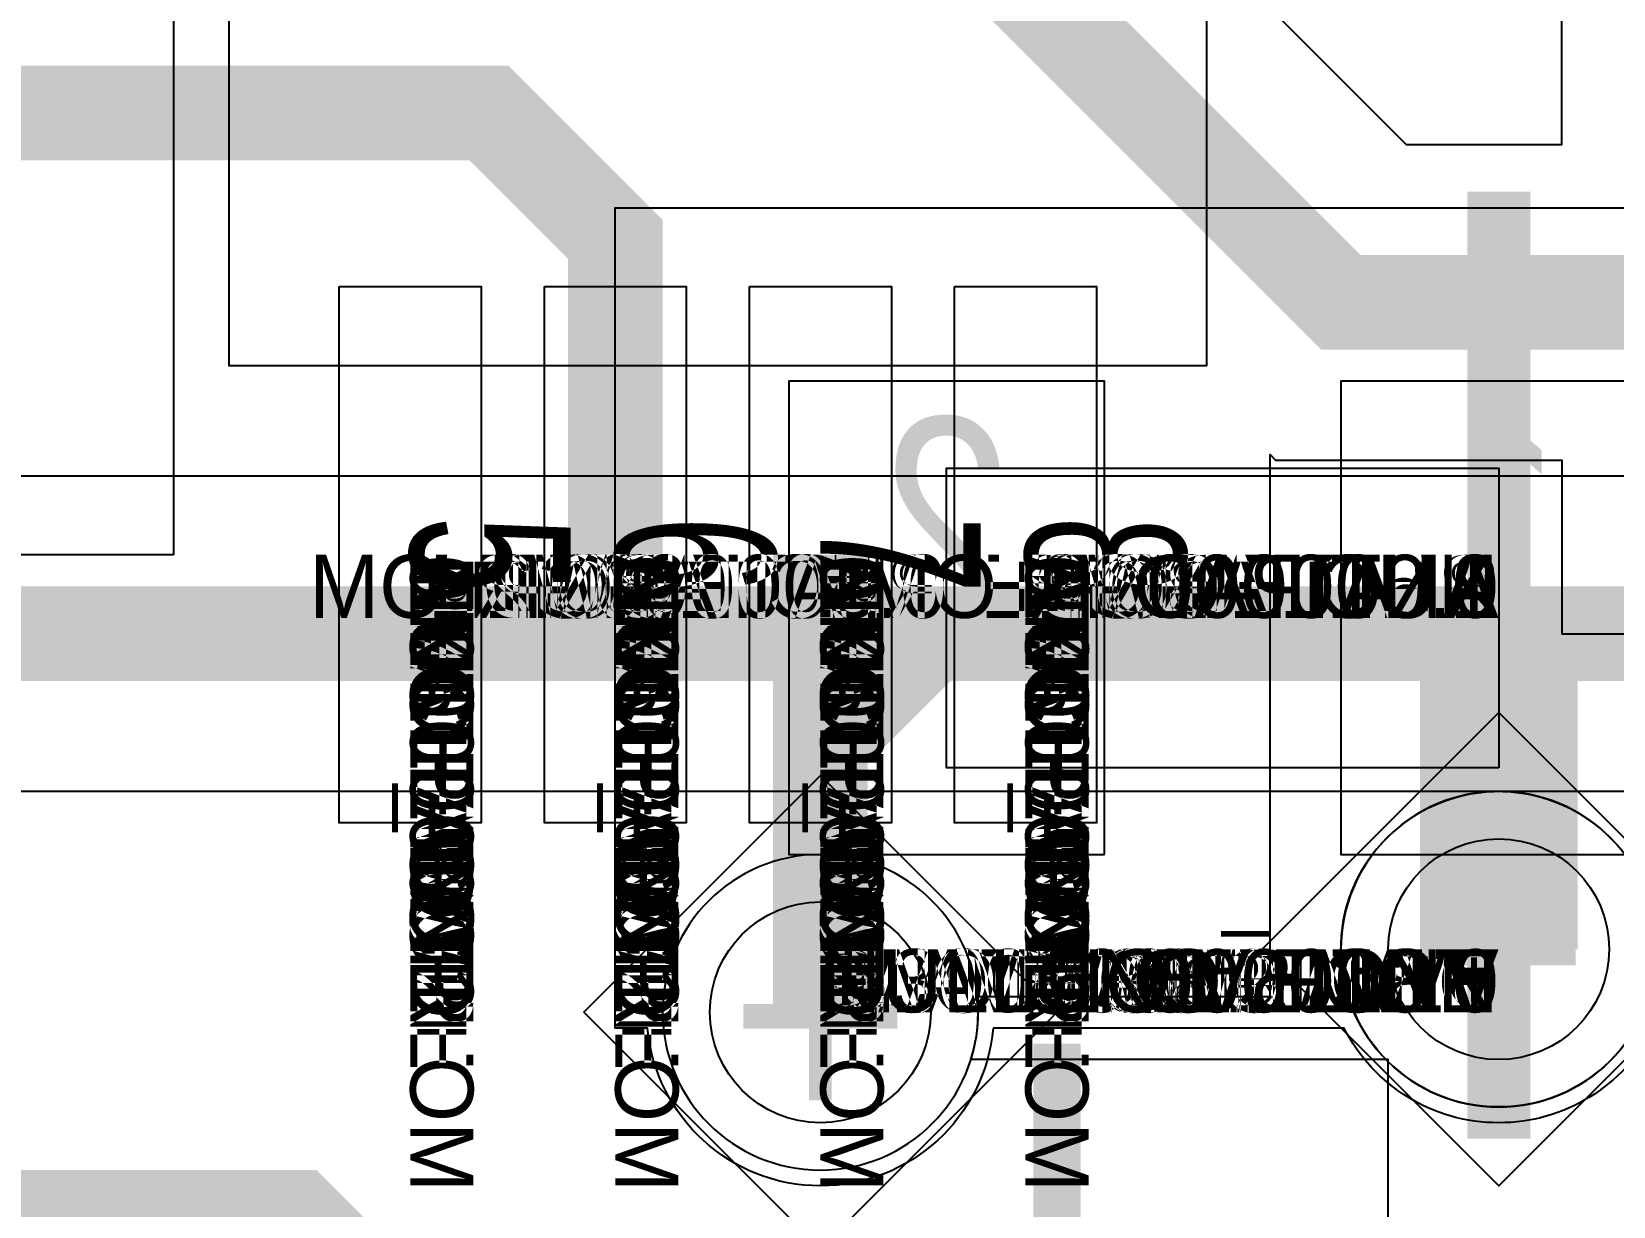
# Model space of a CAD drawing. Extents: x 0 to 323, y 0 to 320.
# Drawn here: x 25.41 to 30.43, y 173.39 to 177.11 of the extents above; entities that cross this region are included whole.
import ezdxf
from ezdxf.enums import TextEntityAlignment as Align

# ---------------------------------------------------------------- set-up
doc = ezdxf.new("R2010")
doc.units = 0
doc.header["$MEASUREMENT"] = 0
doc.layers.get('0').update_dxf_attribs({"linetype": 'CONTINUOUS'})
for name, color, linetype in [('CDN_FIGURES', 7, 'CONTINUOUS'), ('ETCH_BOTTOM', 7, 'CONTINUOUS'), ('ETCH_GND', 3, 'CONTINUOUS'), ('ETCH_INT1', 4, 'CONTINUOUS'), ('ETCH_INT2', 5, 'CONTINUOUS'), ('ETCH_PWR', 6, 'CONTINUOUS'), ('ETCH_TOP', 2, 'CONTINUOUS'), ('MANUFACTURING_NCLEGEND-1-6', 8, 'CONTINUOUS'), ('PACKAGE_GEOMETRY_ASSEMBLY_TOP', 11, 'CONTINUOUS'), ('PACKAGE_GEOMETRY_PIN_NUMBER', 9, 'CONTINUOUS')]:
    doc.layers.add(name, color=color, linetype=linetype)

# ---------------------------------------------------------------- blocks, each defined once
blk = doc.blocks.new('PAD_INFO')
for tag in ['SHAPE_TYPE', 'PAD_HEIGHT', 'PAD_LAYER', 'PAD_TYPE', 'PAD_WIDTH']:
    blk.add_attdef(tag, (0, 0), '', height=0.2)
at = {"flags": 2}
blk.add_attdef('CDN_TYPE', (0, 0), '', height=0.2, dxfattribs=at)
blk = doc.blocks.new('DRILL_INFO')
at = {"flags": 2}
blk.add_attdef('CDN_TYPE', (0, 0), '', height=0.2, dxfattribs=at)
for tag in ['FSHAPE', 'FCHAR', 'DRILL_HEIGHT', 'DIAMETER', 'PLATED', 'DRILL_WIDTH']:
    blk.add_attdef(tag, (0, 0), '', height=0.2)
blk = doc.blocks.new('VIA0700X0300')
at = {"layer": 'ETCH_BOTTOM'}
blk.add_circle((0, 0), 0.35, dxfattribs=at)
at = {"layer": 'ETCH_GND'}
blk.add_circle((0, 0), 0.35, dxfattribs=at)
at = {"layer": 'ETCH_INT1'}
blk.add_circle((0, 0), 0.35, dxfattribs=at)
at = {"layer": 'ETCH_INT2'}
blk.add_circle((0, 0), 0.35, dxfattribs=at)
at = {"layer": 'ETCH_PWR'}
blk.add_circle((0, 0), 0.35, dxfattribs=at)
at = {"layer": 'ETCH_TOP'}
blk.add_circle((0, 0), 0.35, dxfattribs=at)
ref = blk.add_blockref('PAD_INFO', (0, 0))
ref.add_attrib('PAD_LAYER', 'ETCH_TOP', (0, 0), dxfattribs={"height": 0.2})
ref.add_attrib('SHAPE_TYPE', 'NULL', (0, 0), dxfattribs={"height": 0.2})
ref.add_attrib('PAD_TYPE', 'ANTIPAD', (0, 0), dxfattribs={"height": 0.2})
ref.add_attrib('PAD_WIDTH', '0.000000', (0, 0), dxfattribs={"height": 0.2})
ref.add_attrib('PAD_HEIGHT', '0.000000', (0, 0), dxfattribs={"height": 0.2})
ref = blk.add_blockref('PAD_INFO', (0, 0))
ref.add_attrib('PAD_LAYER', 'ETCH_GND', (0, 0), dxfattribs={"height": 0.2})
ref.add_attrib('SHAPE_TYPE', 'NULL', (0, 0), dxfattribs={"height": 0.2})
ref.add_attrib('PAD_TYPE', 'ANTIPAD', (0, 0), dxfattribs={"height": 0.2})
ref.add_attrib('PAD_WIDTH', '0.000000', (0, 0), dxfattribs={"height": 0.2})
ref.add_attrib('PAD_HEIGHT', '0.000000', (0, 0), dxfattribs={"height": 0.2})
ref = blk.add_blockref('PAD_INFO', (0, 0))
ref.add_attrib('PAD_LAYER', 'ETCH_INT1', (0, 0), dxfattribs={"height": 0.2})
ref.add_attrib('SHAPE_TYPE', 'NULL', (0, 0), dxfattribs={"height": 0.2})
ref.add_attrib('PAD_TYPE', 'ANTIPAD', (0, 0), dxfattribs={"height": 0.2})
ref.add_attrib('PAD_WIDTH', '0.000000', (0, 0), dxfattribs={"height": 0.2})
ref.add_attrib('PAD_HEIGHT', '0.000000', (0, 0), dxfattribs={"height": 0.2})
ref = blk.add_blockref('PAD_INFO', (0, 0))
ref.add_attrib('PAD_LAYER', 'ETCH_INT2', (0, 0), dxfattribs={"height": 0.2})
ref.add_attrib('SHAPE_TYPE', 'NULL', (0, 0), dxfattribs={"height": 0.2})
ref.add_attrib('PAD_TYPE', 'ANTIPAD', (0, 0), dxfattribs={"height": 0.2})
ref.add_attrib('PAD_WIDTH', '0.000000', (0, 0), dxfattribs={"height": 0.2})
ref.add_attrib('PAD_HEIGHT', '0.000000', (0, 0), dxfattribs={"height": 0.2})
ref = blk.add_blockref('PAD_INFO', (0, 0))
ref.add_attrib('PAD_LAYER', 'ETCH_PWR', (0, 0), dxfattribs={"height": 0.2})
ref.add_attrib('SHAPE_TYPE', 'NULL', (0, 0), dxfattribs={"height": 0.2})
ref.add_attrib('PAD_TYPE', 'ANTIPAD', (0, 0), dxfattribs={"height": 0.2})
ref.add_attrib('PAD_WIDTH', '0.000000', (0, 0), dxfattribs={"height": 0.2})
ref.add_attrib('PAD_HEIGHT', '0.000000', (0, 0), dxfattribs={"height": 0.2})
ref = blk.add_blockref('PAD_INFO', (0, 0))
ref.add_attrib('PAD_LAYER', 'ETCH_BOTTOM', (0, 0), dxfattribs={"height": 0.2})
ref.add_attrib('SHAPE_TYPE', 'NULL', (0, 0), dxfattribs={"height": 0.2})
ref.add_attrib('PAD_TYPE', 'ANTIPAD', (0, 0), dxfattribs={"height": 0.2})
ref.add_attrib('PAD_WIDTH', '0.000000', (0, 0), dxfattribs={"height": 0.2})
ref.add_attrib('PAD_HEIGHT', '0.000000', (0, 0), dxfattribs={"height": 0.2})
ref = blk.add_blockref('PAD_INFO', (0, 0))
ref.add_attrib('PAD_LAYER', 'ETCH_TOP', (0, 0), dxfattribs={"height": 0.2})
ref.add_attrib('SHAPE_TYPE', 'NULL', (0, 0), dxfattribs={"height": 0.2})
ref.add_attrib('PAD_TYPE', 'THERMAL', (0, 0), dxfattribs={"height": 0.2})
ref.add_attrib('PAD_WIDTH', '0.000000', (0, 0), dxfattribs={"height": 0.2})
ref.add_attrib('PAD_HEIGHT', '0.000000', (0, 0), dxfattribs={"height": 0.2})
ref = blk.add_blockref('PAD_INFO', (0, 0))
ref.add_attrib('PAD_LAYER', 'ETCH_GND', (0, 0), dxfattribs={"height": 0.2})
ref.add_attrib('SHAPE_TYPE', 'NULL', (0, 0), dxfattribs={"height": 0.2})
ref.add_attrib('PAD_TYPE', 'THERMAL', (0, 0), dxfattribs={"height": 0.2})
ref.add_attrib('PAD_WIDTH', '0.000000', (0, 0), dxfattribs={"height": 0.2})
ref.add_attrib('PAD_HEIGHT', '0.000000', (0, 0), dxfattribs={"height": 0.2})
ref = blk.add_blockref('PAD_INFO', (0, 0))
ref.add_attrib('PAD_LAYER', 'ETCH_INT1', (0, 0), dxfattribs={"height": 0.2})
ref.add_attrib('SHAPE_TYPE', 'NULL', (0, 0), dxfattribs={"height": 0.2})
ref.add_attrib('PAD_TYPE', 'THERMAL', (0, 0), dxfattribs={"height": 0.2})
ref.add_attrib('PAD_WIDTH', '0.000000', (0, 0), dxfattribs={"height": 0.2})
ref.add_attrib('PAD_HEIGHT', '0.000000', (0, 0), dxfattribs={"height": 0.2})
ref = blk.add_blockref('PAD_INFO', (0, 0))
ref.add_attrib('PAD_LAYER', 'ETCH_INT2', (0, 0), dxfattribs={"height": 0.2})
ref.add_attrib('SHAPE_TYPE', 'NULL', (0, 0), dxfattribs={"height": 0.2})
ref.add_attrib('PAD_TYPE', 'THERMAL', (0, 0), dxfattribs={"height": 0.2})
ref.add_attrib('PAD_WIDTH', '0.000000', (0, 0), dxfattribs={"height": 0.2})
ref.add_attrib('PAD_HEIGHT', '0.000000', (0, 0), dxfattribs={"height": 0.2})
ref = blk.add_blockref('PAD_INFO', (0, 0))
ref.add_attrib('PAD_LAYER', 'ETCH_PWR', (0, 0), dxfattribs={"height": 0.2})
ref.add_attrib('SHAPE_TYPE', 'NULL', (0, 0), dxfattribs={"height": 0.2})
ref.add_attrib('PAD_TYPE', 'THERMAL', (0, 0), dxfattribs={"height": 0.2})
ref.add_attrib('PAD_WIDTH', '0.000000', (0, 0), dxfattribs={"height": 0.2})
ref.add_attrib('PAD_HEIGHT', '0.000000', (0, 0), dxfattribs={"height": 0.2})
ref = blk.add_blockref('PAD_INFO', (0, 0))
ref.add_attrib('PAD_LAYER', 'ETCH_BOTTOM', (0, 0), dxfattribs={"height": 0.2})
ref.add_attrib('SHAPE_TYPE', 'NULL', (0, 0), dxfattribs={"height": 0.2})
ref.add_attrib('PAD_TYPE', 'THERMAL', (0, 0), dxfattribs={"height": 0.2})
ref.add_attrib('PAD_WIDTH', '0.000000', (0, 0), dxfattribs={"height": 0.2})
ref.add_attrib('PAD_HEIGHT', '0.000000', (0, 0), dxfattribs={"height": 0.2})
ref = blk.add_blockref('PAD_INFO', (0, 0))
ref.add_attrib('PAD_LAYER', 'ETCH_TOP', (0, 0), dxfattribs={"height": 0.2})
ref.add_attrib('SHAPE_TYPE', 'CIRCLE', (0, 0), dxfattribs={"height": 0.2})
ref.add_attrib('PAD_TYPE', 'REGULAR', (0, 0), dxfattribs={"height": 0.2})
ref.add_attrib('PAD_WIDTH', '0.700000', (0, 0), dxfattribs={"height": 0.2})
ref.add_attrib('PAD_HEIGHT', '0.700000', (0, 0), dxfattribs={"height": 0.2})
ref = blk.add_blockref('PAD_INFO', (0, 0))
ref.add_attrib('PAD_LAYER', 'ETCH_GND', (0, 0), dxfattribs={"height": 0.2})
ref.add_attrib('SHAPE_TYPE', 'CIRCLE', (0, 0), dxfattribs={"height": 0.2})
ref.add_attrib('PAD_TYPE', 'REGULAR', (0, 0), dxfattribs={"height": 0.2})
ref.add_attrib('PAD_WIDTH', '0.700000', (0, 0), dxfattribs={"height": 0.2})
ref.add_attrib('PAD_HEIGHT', '0.700000', (0, 0), dxfattribs={"height": 0.2})
ref = blk.add_blockref('PAD_INFO', (0, 0))
ref.add_attrib('PAD_LAYER', 'ETCH_INT1', (0, 0), dxfattribs={"height": 0.2})
ref.add_attrib('SHAPE_TYPE', 'CIRCLE', (0, 0), dxfattribs={"height": 0.2})
ref.add_attrib('PAD_TYPE', 'REGULAR', (0, 0), dxfattribs={"height": 0.2})
ref.add_attrib('PAD_WIDTH', '0.700000', (0, 0), dxfattribs={"height": 0.2})
ref.add_attrib('PAD_HEIGHT', '0.700000', (0, 0), dxfattribs={"height": 0.2})
ref = blk.add_blockref('PAD_INFO', (0, 0))
ref.add_attrib('PAD_LAYER', 'ETCH_INT2', (0, 0), dxfattribs={"height": 0.2})
ref.add_attrib('SHAPE_TYPE', 'CIRCLE', (0, 0), dxfattribs={"height": 0.2})
ref.add_attrib('PAD_TYPE', 'REGULAR', (0, 0), dxfattribs={"height": 0.2})
ref.add_attrib('PAD_WIDTH', '0.700000', (0, 0), dxfattribs={"height": 0.2})
ref.add_attrib('PAD_HEIGHT', '0.700000', (0, 0), dxfattribs={"height": 0.2})
ref = blk.add_blockref('PAD_INFO', (0, 0))
ref.add_attrib('PAD_LAYER', 'ETCH_PWR', (0, 0), dxfattribs={"height": 0.2})
ref.add_attrib('SHAPE_TYPE', 'CIRCLE', (0, 0), dxfattribs={"height": 0.2})
ref.add_attrib('PAD_TYPE', 'REGULAR', (0, 0), dxfattribs={"height": 0.2})
ref.add_attrib('PAD_WIDTH', '0.700000', (0, 0), dxfattribs={"height": 0.2})
ref.add_attrib('PAD_HEIGHT', '0.700000', (0, 0), dxfattribs={"height": 0.2})
ref = blk.add_blockref('PAD_INFO', (0, 0))
ref.add_attrib('PAD_LAYER', 'ETCH_BOTTOM', (0, 0), dxfattribs={"height": 0.2})
ref.add_attrib('SHAPE_TYPE', 'CIRCLE', (0, 0), dxfattribs={"height": 0.2})
ref.add_attrib('PAD_TYPE', 'REGULAR', (0, 0), dxfattribs={"height": 0.2})
ref.add_attrib('PAD_WIDTH', '0.700000', (0, 0), dxfattribs={"height": 0.2})
ref.add_attrib('PAD_HEIGHT', '0.700000', (0, 0), dxfattribs={"height": 0.2})
ref = blk.add_blockref('DRILL_INFO', (0, 0))
ref.add_attrib('DIAMETER', '0.300000', (0, 0), dxfattribs={"height": 0.2})
ref.add_attrib('PLATED', 'PLATED', (0, 0), dxfattribs={"height": 0.2})
ref.add_attrib('FSHAPE', 'DIAMOND', (0, 0), dxfattribs={"height": 0.2})
ref.add_attrib('FCHAR', '+', (0, 0), dxfattribs={"height": 0.2})
ref.add_attrib('DRILL_WIDTH', '1.500000', (0, 0), dxfattribs={"height": 0.2})
ref.add_attrib('DRILL_HEIGHT', '1.500000', (0, 0), dxfattribs={"height": 0.2})
for tag in ['CDN_TYPE', 'PIN']:
    blk.add_attdef(tag, (0, 0), '', height=0.2)
at = {"flags": 2}
for tag in ['PSTKNAME', 'BBV']:
    blk.add_attdef(tag, (0, 0), '', height=0.2, dxfattribs=at)
blk = doc.blocks.new('FIGURE_DIAMOND')
at = {"layer": 'CDN_FIGURES'}
blk.add_lwpolyline([(-0.5, 0), (0, 0.5), (0.5, 0), (0, -0.5)], close=True, dxfattribs=at)
blk = doc.blocks.new('RC1000X1500TS')
at = {"layer": 'ETCH_TOP'}
blk.add_lwpolyline([(-0.5, -0.75), (-0.5, 0.75), (0.5, 0.75), (0.5, -0.75)], close=True, dxfattribs=at)
ref = blk.add_blockref('PAD_INFO', (0, 0))
ref.add_attrib('PAD_LAYER', 'ETCH_TOP', (0, 0), dxfattribs={"height": 0.2})
ref.add_attrib('SHAPE_TYPE', 'NULL', (0, 0), dxfattribs={"height": 0.2})
ref.add_attrib('PAD_TYPE', 'ANTIPAD', (0, 0), dxfattribs={"height": 0.2})
ref.add_attrib('PAD_WIDTH', '0.000000', (0, 0), dxfattribs={"height": 0.2})
ref.add_attrib('PAD_HEIGHT', '0.000000', (0, 0), dxfattribs={"height": 0.2})
ref = blk.add_blockref('PAD_INFO', (0, 0))
ref.add_attrib('PAD_LAYER', 'ETCH_GND', (0, 0), dxfattribs={"height": 0.2})
ref.add_attrib('SHAPE_TYPE', 'NULL', (0, 0), dxfattribs={"height": 0.2})
ref.add_attrib('PAD_TYPE', 'ANTIPAD', (0, 0), dxfattribs={"height": 0.2})
ref.add_attrib('PAD_WIDTH', '0.000000', (0, 0), dxfattribs={"height": 0.2})
ref.add_attrib('PAD_HEIGHT', '0.000000', (0, 0), dxfattribs={"height": 0.2})
ref = blk.add_blockref('PAD_INFO', (0, 0))
ref.add_attrib('PAD_LAYER', 'ETCH_INT1', (0, 0), dxfattribs={"height": 0.2})
ref.add_attrib('SHAPE_TYPE', 'NULL', (0, 0), dxfattribs={"height": 0.2})
ref.add_attrib('PAD_TYPE', 'ANTIPAD', (0, 0), dxfattribs={"height": 0.2})
ref.add_attrib('PAD_WIDTH', '0.000000', (0, 0), dxfattribs={"height": 0.2})
ref.add_attrib('PAD_HEIGHT', '0.000000', (0, 0), dxfattribs={"height": 0.2})
ref = blk.add_blockref('PAD_INFO', (0, 0))
ref.add_attrib('PAD_LAYER', 'ETCH_INT2', (0, 0), dxfattribs={"height": 0.2})
ref.add_attrib('SHAPE_TYPE', 'NULL', (0, 0), dxfattribs={"height": 0.2})
ref.add_attrib('PAD_TYPE', 'ANTIPAD', (0, 0), dxfattribs={"height": 0.2})
ref.add_attrib('PAD_WIDTH', '0.000000', (0, 0), dxfattribs={"height": 0.2})
ref.add_attrib('PAD_HEIGHT', '0.000000', (0, 0), dxfattribs={"height": 0.2})
ref = blk.add_blockref('PAD_INFO', (0, 0))
ref.add_attrib('PAD_LAYER', 'ETCH_PWR', (0, 0), dxfattribs={"height": 0.2})
ref.add_attrib('SHAPE_TYPE', 'NULL', (0, 0), dxfattribs={"height": 0.2})
ref.add_attrib('PAD_TYPE', 'ANTIPAD', (0, 0), dxfattribs={"height": 0.2})
ref.add_attrib('PAD_WIDTH', '0.000000', (0, 0), dxfattribs={"height": 0.2})
ref.add_attrib('PAD_HEIGHT', '0.000000', (0, 0), dxfattribs={"height": 0.2})
ref = blk.add_blockref('PAD_INFO', (0, 0))
ref.add_attrib('PAD_LAYER', 'ETCH_BOTTOM', (0, 0), dxfattribs={"height": 0.2})
ref.add_attrib('SHAPE_TYPE', 'NULL', (0, 0), dxfattribs={"height": 0.2})
ref.add_attrib('PAD_TYPE', 'ANTIPAD', (0, 0), dxfattribs={"height": 0.2})
ref.add_attrib('PAD_WIDTH', '0.000000', (0, 0), dxfattribs={"height": 0.2})
ref.add_attrib('PAD_HEIGHT', '0.000000', (0, 0), dxfattribs={"height": 0.2})
ref = blk.add_blockref('PAD_INFO', (0, 0))
ref.add_attrib('PAD_LAYER', 'ETCH_TOP', (0, 0), dxfattribs={"height": 0.2})
ref.add_attrib('SHAPE_TYPE', 'NULL', (0, 0), dxfattribs={"height": 0.2})
ref.add_attrib('PAD_TYPE', 'THERMAL', (0, 0), dxfattribs={"height": 0.2})
ref.add_attrib('PAD_WIDTH', '0.000000', (0, 0), dxfattribs={"height": 0.2})
ref.add_attrib('PAD_HEIGHT', '0.000000', (0, 0), dxfattribs={"height": 0.2})
ref = blk.add_blockref('PAD_INFO', (0, 0))
ref.add_attrib('PAD_LAYER', 'ETCH_GND', (0, 0), dxfattribs={"height": 0.2})
ref.add_attrib('SHAPE_TYPE', 'NULL', (0, 0), dxfattribs={"height": 0.2})
ref.add_attrib('PAD_TYPE', 'THERMAL', (0, 0), dxfattribs={"height": 0.2})
ref.add_attrib('PAD_WIDTH', '0.000000', (0, 0), dxfattribs={"height": 0.2})
ref.add_attrib('PAD_HEIGHT', '0.000000', (0, 0), dxfattribs={"height": 0.2})
ref = blk.add_blockref('PAD_INFO', (0, 0))
ref.add_attrib('PAD_LAYER', 'ETCH_INT1', (0, 0), dxfattribs={"height": 0.2})
ref.add_attrib('SHAPE_TYPE', 'NULL', (0, 0), dxfattribs={"height": 0.2})
ref.add_attrib('PAD_TYPE', 'THERMAL', (0, 0), dxfattribs={"height": 0.2})
ref.add_attrib('PAD_WIDTH', '0.000000', (0, 0), dxfattribs={"height": 0.2})
ref.add_attrib('PAD_HEIGHT', '0.000000', (0, 0), dxfattribs={"height": 0.2})
ref = blk.add_blockref('PAD_INFO', (0, 0))
ref.add_attrib('PAD_LAYER', 'ETCH_INT2', (0, 0), dxfattribs={"height": 0.2})
ref.add_attrib('SHAPE_TYPE', 'NULL', (0, 0), dxfattribs={"height": 0.2})
ref.add_attrib('PAD_TYPE', 'THERMAL', (0, 0), dxfattribs={"height": 0.2})
ref.add_attrib('PAD_WIDTH', '0.000000', (0, 0), dxfattribs={"height": 0.2})
ref.add_attrib('PAD_HEIGHT', '0.000000', (0, 0), dxfattribs={"height": 0.2})
ref = blk.add_blockref('PAD_INFO', (0, 0))
ref.add_attrib('PAD_LAYER', 'ETCH_PWR', (0, 0), dxfattribs={"height": 0.2})
ref.add_attrib('SHAPE_TYPE', 'NULL', (0, 0), dxfattribs={"height": 0.2})
ref.add_attrib('PAD_TYPE', 'THERMAL', (0, 0), dxfattribs={"height": 0.2})
ref.add_attrib('PAD_WIDTH', '0.000000', (0, 0), dxfattribs={"height": 0.2})
ref.add_attrib('PAD_HEIGHT', '0.000000', (0, 0), dxfattribs={"height": 0.2})
ref = blk.add_blockref('PAD_INFO', (0, 0))
ref.add_attrib('PAD_LAYER', 'ETCH_BOTTOM', (0, 0), dxfattribs={"height": 0.2})
ref.add_attrib('SHAPE_TYPE', 'NULL', (0, 0), dxfattribs={"height": 0.2})
ref.add_attrib('PAD_TYPE', 'THERMAL', (0, 0), dxfattribs={"height": 0.2})
ref.add_attrib('PAD_WIDTH', '0.000000', (0, 0), dxfattribs={"height": 0.2})
ref.add_attrib('PAD_HEIGHT', '0.000000', (0, 0), dxfattribs={"height": 0.2})
ref = blk.add_blockref('PAD_INFO', (0, 0))
ref.add_attrib('PAD_LAYER', 'ETCH_GND', (0, 0), dxfattribs={"height": 0.2})
ref.add_attrib('SHAPE_TYPE', 'NULL', (0, 0), dxfattribs={"height": 0.2})
ref.add_attrib('PAD_TYPE', 'REGULAR', (0, 0), dxfattribs={"height": 0.2})
ref.add_attrib('PAD_WIDTH', '0.000000', (0, 0), dxfattribs={"height": 0.2})
ref.add_attrib('PAD_HEIGHT', '0.000000', (0, 0), dxfattribs={"height": 0.2})
ref = blk.add_blockref('PAD_INFO', (0, 0))
ref.add_attrib('PAD_LAYER', 'ETCH_INT1', (0, 0), dxfattribs={"height": 0.2})
ref.add_attrib('SHAPE_TYPE', 'NULL', (0, 0), dxfattribs={"height": 0.2})
ref.add_attrib('PAD_TYPE', 'REGULAR', (0, 0), dxfattribs={"height": 0.2})
ref.add_attrib('PAD_WIDTH', '0.000000', (0, 0), dxfattribs={"height": 0.2})
ref.add_attrib('PAD_HEIGHT', '0.000000', (0, 0), dxfattribs={"height": 0.2})
ref = blk.add_blockref('PAD_INFO', (0, 0))
ref.add_attrib('PAD_LAYER', 'ETCH_INT2', (0, 0), dxfattribs={"height": 0.2})
ref.add_attrib('SHAPE_TYPE', 'NULL', (0, 0), dxfattribs={"height": 0.2})
ref.add_attrib('PAD_TYPE', 'REGULAR', (0, 0), dxfattribs={"height": 0.2})
ref.add_attrib('PAD_WIDTH', '0.000000', (0, 0), dxfattribs={"height": 0.2})
ref.add_attrib('PAD_HEIGHT', '0.000000', (0, 0), dxfattribs={"height": 0.2})
ref = blk.add_blockref('PAD_INFO', (0, 0))
ref.add_attrib('PAD_LAYER', 'ETCH_PWR', (0, 0), dxfattribs={"height": 0.2})
ref.add_attrib('SHAPE_TYPE', 'NULL', (0, 0), dxfattribs={"height": 0.2})
ref.add_attrib('PAD_TYPE', 'REGULAR', (0, 0), dxfattribs={"height": 0.2})
ref.add_attrib('PAD_WIDTH', '0.000000', (0, 0), dxfattribs={"height": 0.2})
ref.add_attrib('PAD_HEIGHT', '0.000000', (0, 0), dxfattribs={"height": 0.2})
ref = blk.add_blockref('PAD_INFO', (0, 0))
ref.add_attrib('PAD_LAYER', 'ETCH_BOTTOM', (0, 0), dxfattribs={"height": 0.2})
ref.add_attrib('SHAPE_TYPE', 'NULL', (0, 0), dxfattribs={"height": 0.2})
ref.add_attrib('PAD_TYPE', 'REGULAR', (0, 0), dxfattribs={"height": 0.2})
ref.add_attrib('PAD_WIDTH', '0.000000', (0, 0), dxfattribs={"height": 0.2})
ref.add_attrib('PAD_HEIGHT', '0.000000', (0, 0), dxfattribs={"height": 0.2})
ref = blk.add_blockref('DRILL_INFO', (0, 0))
ref.add_attrib('DIAMETER', '0.000000', (0, 0), dxfattribs={"height": 0.2})
ref.add_attrib('PLATED', 'PLATED', (0, 0), dxfattribs={"height": 0.2})
ref.add_attrib('FSHAPE', 'NULL', (0, 0), dxfattribs={"height": 0.2})
ref.add_attrib('DRILL_WIDTH', '0.000000', (0, 0), dxfattribs={"height": 0.2})
ref.add_attrib('DRILL_HEIGHT', '0.000000', (0, 0), dxfattribs={"height": 0.2})
ref = blk.add_blockref('PAD_INFO', (0, 0))
ref.add_attrib('PAD_LAYER', 'ETCH_TOP', (0, 0), dxfattribs={"height": 0.2})
ref.add_attrib('SHAPE_TYPE', 'RECTANGLE', (0, 0), dxfattribs={"height": 0.2})
ref.add_attrib('PAD_TYPE', 'REGULAR', (0, 0), dxfattribs={"height": 0.2})
ref.add_attrib('PAD_WIDTH', '1.000000', (0, 0), dxfattribs={"height": 0.2})
ref.add_attrib('PAD_HEIGHT', '1.500000', (0, 0), dxfattribs={"height": 0.2})
for tag in ['CDN_TYPE', 'PIN']:
    blk.add_attdef(tag, (0, 0), '', height=0.2)
at = {"flags": 2}
for tag in ['PSTKNAME', 'BBV']:
    blk.add_attdef(tag, (0, 0), '', height=0.2, dxfattribs=at)
blk = doc.blocks.new('F56')
at = {"layer": 'PACKAGE_GEOMETRY_ASSEMBLY_TOP'}
blk.add_lwpolyline([(0, -0.475), (1.75, -0.475), (1.75, 0.475), (0, 0.475)], close=True, dxfattribs=at)
at = {"layer": 'ETCH_TOP'}
ref = blk.add_blockref('RC1000X1500TS', (0, 0), dxfattribs=at)
ref.add_attrib('CDN_TYPE', 'PIN', (0, 0), dxfattribs={"height": 0.2})
ref.add_attrib('PIN', '1', (0, 0), dxfattribs={"height": 0.2})
ref = blk.add_blockref('RC1000X1500TS', (1.75, 0), dxfattribs=at)
ref.add_attrib('CDN_TYPE', 'PIN', (0, 0), dxfattribs={"height": 0.2})
ref.add_attrib('PIN', '2', (0, 0), dxfattribs={"height": 0.2})
at = {"flags": 2}
for tag in ['SYMBOL_TYPE', 'CDN_TYPE', 'REFDES']:
    blk.add_attdef(tag, (0, 0), '', height=0.2, dxfattribs=at)
blk = doc.blocks.new('RC1700X0450TS_NS')
at = {"layer": 'ETCH_TOP'}
blk.add_lwpolyline([(-0.85, -0.225), (-0.85, 0.225), (0.85, 0.225), (0.85, -0.225)], close=True, dxfattribs=at)
ref = blk.add_blockref('PAD_INFO', (0, 0))
ref.add_attrib('PAD_LAYER', 'ETCH_TOP', (0, 0), dxfattribs={"height": 0.2})
ref.add_attrib('SHAPE_TYPE', 'NULL', (0, 0), dxfattribs={"height": 0.2})
ref.add_attrib('PAD_TYPE', 'ANTIPAD', (0, 0), dxfattribs={"height": 0.2})
ref.add_attrib('PAD_WIDTH', '0.000000', (0, 0), dxfattribs={"height": 0.2})
ref.add_attrib('PAD_HEIGHT', '0.000000', (0, 0), dxfattribs={"height": 0.2})
ref = blk.add_blockref('PAD_INFO', (0, 0))
ref.add_attrib('PAD_LAYER', 'ETCH_GND', (0, 0), dxfattribs={"height": 0.2})
ref.add_attrib('SHAPE_TYPE', 'NULL', (0, 0), dxfattribs={"height": 0.2})
ref.add_attrib('PAD_TYPE', 'ANTIPAD', (0, 0), dxfattribs={"height": 0.2})
ref.add_attrib('PAD_WIDTH', '0.000000', (0, 0), dxfattribs={"height": 0.2})
ref.add_attrib('PAD_HEIGHT', '0.000000', (0, 0), dxfattribs={"height": 0.2})
ref = blk.add_blockref('PAD_INFO', (0, 0))
ref.add_attrib('PAD_LAYER', 'ETCH_INT1', (0, 0), dxfattribs={"height": 0.2})
ref.add_attrib('SHAPE_TYPE', 'NULL', (0, 0), dxfattribs={"height": 0.2})
ref.add_attrib('PAD_TYPE', 'ANTIPAD', (0, 0), dxfattribs={"height": 0.2})
ref.add_attrib('PAD_WIDTH', '0.000000', (0, 0), dxfattribs={"height": 0.2})
ref.add_attrib('PAD_HEIGHT', '0.000000', (0, 0), dxfattribs={"height": 0.2})
ref = blk.add_blockref('PAD_INFO', (0, 0))
ref.add_attrib('PAD_LAYER', 'ETCH_INT2', (0, 0), dxfattribs={"height": 0.2})
ref.add_attrib('SHAPE_TYPE', 'NULL', (0, 0), dxfattribs={"height": 0.2})
ref.add_attrib('PAD_TYPE', 'ANTIPAD', (0, 0), dxfattribs={"height": 0.2})
ref.add_attrib('PAD_WIDTH', '0.000000', (0, 0), dxfattribs={"height": 0.2})
ref.add_attrib('PAD_HEIGHT', '0.000000', (0, 0), dxfattribs={"height": 0.2})
ref = blk.add_blockref('PAD_INFO', (0, 0))
ref.add_attrib('PAD_LAYER', 'ETCH_PWR', (0, 0), dxfattribs={"height": 0.2})
ref.add_attrib('SHAPE_TYPE', 'NULL', (0, 0), dxfattribs={"height": 0.2})
ref.add_attrib('PAD_TYPE', 'ANTIPAD', (0, 0), dxfattribs={"height": 0.2})
ref.add_attrib('PAD_WIDTH', '0.000000', (0, 0), dxfattribs={"height": 0.2})
ref.add_attrib('PAD_HEIGHT', '0.000000', (0, 0), dxfattribs={"height": 0.2})
ref = blk.add_blockref('PAD_INFO', (0, 0))
ref.add_attrib('PAD_LAYER', 'ETCH_BOTTOM', (0, 0), dxfattribs={"height": 0.2})
ref.add_attrib('SHAPE_TYPE', 'NULL', (0, 0), dxfattribs={"height": 0.2})
ref.add_attrib('PAD_TYPE', 'ANTIPAD', (0, 0), dxfattribs={"height": 0.2})
ref.add_attrib('PAD_WIDTH', '0.000000', (0, 0), dxfattribs={"height": 0.2})
ref.add_attrib('PAD_HEIGHT', '0.000000', (0, 0), dxfattribs={"height": 0.2})
ref = blk.add_blockref('PAD_INFO', (0, 0))
ref.add_attrib('PAD_LAYER', 'ETCH_TOP', (0, 0), dxfattribs={"height": 0.2})
ref.add_attrib('SHAPE_TYPE', 'NULL', (0, 0), dxfattribs={"height": 0.2})
ref.add_attrib('PAD_TYPE', 'THERMAL', (0, 0), dxfattribs={"height": 0.2})
ref.add_attrib('PAD_WIDTH', '0.000000', (0, 0), dxfattribs={"height": 0.2})
ref.add_attrib('PAD_HEIGHT', '0.000000', (0, 0), dxfattribs={"height": 0.2})
ref = blk.add_blockref('PAD_INFO', (0, 0))
ref.add_attrib('PAD_LAYER', 'ETCH_GND', (0, 0), dxfattribs={"height": 0.2})
ref.add_attrib('SHAPE_TYPE', 'NULL', (0, 0), dxfattribs={"height": 0.2})
ref.add_attrib('PAD_TYPE', 'THERMAL', (0, 0), dxfattribs={"height": 0.2})
ref.add_attrib('PAD_WIDTH', '0.000000', (0, 0), dxfattribs={"height": 0.2})
ref.add_attrib('PAD_HEIGHT', '0.000000', (0, 0), dxfattribs={"height": 0.2})
ref = blk.add_blockref('PAD_INFO', (0, 0))
ref.add_attrib('PAD_LAYER', 'ETCH_INT1', (0, 0), dxfattribs={"height": 0.2})
ref.add_attrib('SHAPE_TYPE', 'NULL', (0, 0), dxfattribs={"height": 0.2})
ref.add_attrib('PAD_TYPE', 'THERMAL', (0, 0), dxfattribs={"height": 0.2})
ref.add_attrib('PAD_WIDTH', '0.000000', (0, 0), dxfattribs={"height": 0.2})
ref.add_attrib('PAD_HEIGHT', '0.000000', (0, 0), dxfattribs={"height": 0.2})
ref = blk.add_blockref('PAD_INFO', (0, 0))
ref.add_attrib('PAD_LAYER', 'ETCH_INT2', (0, 0), dxfattribs={"height": 0.2})
ref.add_attrib('SHAPE_TYPE', 'NULL', (0, 0), dxfattribs={"height": 0.2})
ref.add_attrib('PAD_TYPE', 'THERMAL', (0, 0), dxfattribs={"height": 0.2})
ref.add_attrib('PAD_WIDTH', '0.000000', (0, 0), dxfattribs={"height": 0.2})
ref.add_attrib('PAD_HEIGHT', '0.000000', (0, 0), dxfattribs={"height": 0.2})
ref = blk.add_blockref('PAD_INFO', (0, 0))
ref.add_attrib('PAD_LAYER', 'ETCH_PWR', (0, 0), dxfattribs={"height": 0.2})
ref.add_attrib('SHAPE_TYPE', 'NULL', (0, 0), dxfattribs={"height": 0.2})
ref.add_attrib('PAD_TYPE', 'THERMAL', (0, 0), dxfattribs={"height": 0.2})
ref.add_attrib('PAD_WIDTH', '0.000000', (0, 0), dxfattribs={"height": 0.2})
ref.add_attrib('PAD_HEIGHT', '0.000000', (0, 0), dxfattribs={"height": 0.2})
ref = blk.add_blockref('PAD_INFO', (0, 0))
ref.add_attrib('PAD_LAYER', 'ETCH_BOTTOM', (0, 0), dxfattribs={"height": 0.2})
ref.add_attrib('SHAPE_TYPE', 'NULL', (0, 0), dxfattribs={"height": 0.2})
ref.add_attrib('PAD_TYPE', 'THERMAL', (0, 0), dxfattribs={"height": 0.2})
ref.add_attrib('PAD_WIDTH', '0.000000', (0, 0), dxfattribs={"height": 0.2})
ref.add_attrib('PAD_HEIGHT', '0.000000', (0, 0), dxfattribs={"height": 0.2})
ref = blk.add_blockref('PAD_INFO', (0, 0))
ref.add_attrib('PAD_LAYER', 'ETCH_TOP', (0, 0), dxfattribs={"height": 0.2})
ref.add_attrib('SHAPE_TYPE', 'RECTANGLE', (0, 0), dxfattribs={"height": 0.2})
ref.add_attrib('PAD_TYPE', 'REGULAR', (0, 0), dxfattribs={"height": 0.2})
ref.add_attrib('PAD_WIDTH', '1.700000', (0, 0), dxfattribs={"height": 0.2})
ref.add_attrib('PAD_HEIGHT', '0.450000', (0, 0), dxfattribs={"height": 0.2})
ref = blk.add_blockref('PAD_INFO', (0, 0))
ref.add_attrib('PAD_LAYER', 'ETCH_GND', (0, 0), dxfattribs={"height": 0.2})
ref.add_attrib('SHAPE_TYPE', 'NULL', (0, 0), dxfattribs={"height": 0.2})
ref.add_attrib('PAD_TYPE', 'REGULAR', (0, 0), dxfattribs={"height": 0.2})
ref.add_attrib('PAD_WIDTH', '0.000000', (0, 0), dxfattribs={"height": 0.2})
ref.add_attrib('PAD_HEIGHT', '0.000000', (0, 0), dxfattribs={"height": 0.2})
ref = blk.add_blockref('PAD_INFO', (0, 0))
ref.add_attrib('PAD_LAYER', 'ETCH_INT1', (0, 0), dxfattribs={"height": 0.2})
ref.add_attrib('SHAPE_TYPE', 'NULL', (0, 0), dxfattribs={"height": 0.2})
ref.add_attrib('PAD_TYPE', 'REGULAR', (0, 0), dxfattribs={"height": 0.2})
ref.add_attrib('PAD_WIDTH', '0.000000', (0, 0), dxfattribs={"height": 0.2})
ref.add_attrib('PAD_HEIGHT', '0.000000', (0, 0), dxfattribs={"height": 0.2})
ref = blk.add_blockref('PAD_INFO', (0, 0))
ref.add_attrib('PAD_LAYER', 'ETCH_INT2', (0, 0), dxfattribs={"height": 0.2})
ref.add_attrib('SHAPE_TYPE', 'NULL', (0, 0), dxfattribs={"height": 0.2})
ref.add_attrib('PAD_TYPE', 'REGULAR', (0, 0), dxfattribs={"height": 0.2})
ref.add_attrib('PAD_WIDTH', '0.000000', (0, 0), dxfattribs={"height": 0.2})
ref.add_attrib('PAD_HEIGHT', '0.000000', (0, 0), dxfattribs={"height": 0.2})
ref = blk.add_blockref('PAD_INFO', (0, 0))
ref.add_attrib('PAD_LAYER', 'ETCH_PWR', (0, 0), dxfattribs={"height": 0.2})
ref.add_attrib('SHAPE_TYPE', 'NULL', (0, 0), dxfattribs={"height": 0.2})
ref.add_attrib('PAD_TYPE', 'REGULAR', (0, 0), dxfattribs={"height": 0.2})
ref.add_attrib('PAD_WIDTH', '0.000000', (0, 0), dxfattribs={"height": 0.2})
ref.add_attrib('PAD_HEIGHT', '0.000000', (0, 0), dxfattribs={"height": 0.2})
ref = blk.add_blockref('PAD_INFO', (0, 0))
ref.add_attrib('PAD_LAYER', 'ETCH_BOTTOM', (0, 0), dxfattribs={"height": 0.2})
ref.add_attrib('SHAPE_TYPE', 'NULL', (0, 0), dxfattribs={"height": 0.2})
ref.add_attrib('PAD_TYPE', 'REGULAR', (0, 0), dxfattribs={"height": 0.2})
ref.add_attrib('PAD_WIDTH', '0.000000', (0, 0), dxfattribs={"height": 0.2})
ref.add_attrib('PAD_HEIGHT', '0.000000', (0, 0), dxfattribs={"height": 0.2})
ref = blk.add_blockref('DRILL_INFO', (0, 0))
ref.add_attrib('DIAMETER', '0.000000', (0, 0), dxfattribs={"height": 0.2})
ref.add_attrib('PLATED', 'PLATED', (0, 0), dxfattribs={"height": 0.2})
ref.add_attrib('FSHAPE', 'NULL', (0, 0), dxfattribs={"height": 0.2})
ref.add_attrib('DRILL_WIDTH', '0.000000', (0, 0), dxfattribs={"height": 0.2})
ref.add_attrib('DRILL_HEIGHT', '0.000000', (0, 0), dxfattribs={"height": 0.2})
for tag in ['CDN_TYPE', 'PIN']:
    blk.add_attdef(tag, (0, 0), '', height=0.2)
at = {"flags": 2}
for tag in ['PSTKNAME', 'BBV']:
    blk.add_attdef(tag, (0, 0), '', height=0.2, dxfattribs=at)
blk = doc.blocks.new('F28')
at = {"layer": 'PACKAGE_GEOMETRY_ASSEMBLY_TOP'}
blk.add_lwpolyline([(0.6, -2.525), (3.7, -2.525), (3.7, 0.575), (0.6, 0.575)], close=True, dxfattribs=at)
at = {"layer": 'ETCH_TOP'}
ref = blk.add_blockref('RC1700X0450TS_NS', (4.3, 0), dxfattribs=at)
ref.add_attrib('CDN_TYPE', 'PIN', (0, 0), dxfattribs={"height": 0.2})
ref.add_attrib('PIN', '8', (0, 0), dxfattribs={"height": 0.2})
ref = blk.add_blockref('RC1700X0450TS_NS', (4.3, -1.3), dxfattribs=at)
ref.add_attrib('CDN_TYPE', 'PIN', (0, 0), dxfattribs={"height": 0.2})
ref.add_attrib('PIN', '6', (0, 0), dxfattribs={"height": 0.2})
ref = blk.add_blockref('RC1700X0450TS_NS', (4.3, -1.95), dxfattribs=at)
ref.add_attrib('CDN_TYPE', 'PIN', (0, 0), dxfattribs={"height": 0.2})
ref.add_attrib('PIN', '5', (0, 0), dxfattribs={"height": 0.2})
ref = blk.add_blockref('RC1700X0450TS_NS', (4.3, -0.65), dxfattribs=at)
ref.add_attrib('CDN_TYPE', 'PIN', (0, 0), dxfattribs={"height": 0.2})
ref.add_attrib('PIN', '7', (0, 0), dxfattribs={"height": 0.2})
at = {"flags": 2}
for tag in ['SYMBOL_TYPE', 'CDN_TYPE', 'REFDES']:
    blk.add_attdef(tag, (0, 0), '', height=0.2, dxfattribs=at)

msp = doc.modelspace()

# ---------------------------------------------------------------- linework, layer by layer
at = {"layer": 'ETCH_BOTTOM'}
for points in [[(25.8627, 175.4554), (23.2625, 175.4554), (23.2625, 176.1554), (23.1126, 176.1554, -1), (23.1126, 177.3556), (23.2625, 177.3556), (23.2625, 177.6554), (23.1126, 177.6554, -1), (23.1126, 178.8556), (23.2625, 178.8556), (23.2625, 179.3056), (25.6961, 179.3056, -0.564816), (25.7625, 180.2455), (25.7625, 181.4577, -0.912717), (25.7625, 182.5533), (25.7625, 183.0556), (28.3627, 183.0556), (28.3627, 182.5533, -0.912717), (28.3627, 181.4577), (28.3627, 179.2054), (25.8627, 179.2054)], [(28.4604, 173.9554, -0.912717), (27.3648, 173.9554), (27.2625, 173.9554), (27.2625, 176.5556), (31.1127, 176.5556), (31.1127, 173.9554), (30.5526, 173.9554, -0.612319), (29.5726, 173.9554)]]:
    msp.add_lwpolyline(points, format="xyb", close=True, dxfattribs=at)
for points in [[(30.0626, 175.2555, 0.2, 0.2, 0), (30.0626, 176.6063, 0.2, 0.2, 0)], [(30.0626, 175.2555, 0.5, 0.5, 0), (30.0626, 174.2055, 0.5, 0.5, 0)], [(27.9126, 174.0055, 0.3, 0.3, 0), (27.9126, 174.8555, 0.3, 0.3, 0), (28.3126, 175.2555, 0.3, 0.3, 0)], [(30.0626, 173.6047, 0.2, 0.2, 0), (30.0626, 174.2055, 0.2, 0.2, 0)]]:
    msp.add_lwpolyline(points, format="xyseb", dxfattribs=at)
at = {"layer": 'ETCH_GND'}
msp.add_lwpolyline([(28.4127, 174.0055, 1), (27.4125, 174.0055, 1)], format="xyb", close=True, dxfattribs=at)
at = {"layer": 'ETCH_INT1'}
for points in [[(30.5627, 174.2055, 1), (29.5625, 174.2055, 1)], [(28.4127, 174.0055, 1), (27.4125, 174.0055, 1)]]:
    msp.add_lwpolyline(points, format="xyb", close=True, dxfattribs=at)
at = {"layer": 'ETCH_INT2'}
for points, format in [([(143.3126, 210.5862, 0.3, 0.3, 0), (127.4319, 194.7055, 0.3, 0.3, 0), (127.3126, 194.7055, 0.3, 0.3, 0), (124.8626, 192.2555, 0.3, 0.3, 0), (124.8626, 186.6055, 0.3, 0.3, 0), (119.0846, 180.8275, 0.3, 0.3, 0), (119.0846, 180.7082, 0.3, 0.3, 0), (114.2269, 175.8505, 0.3, 0.3, 0), (105.8483, 175.8505, 0.3, 0.3, 0), (105.6033, 175.6055, 0.3, 0.3, 0), (85.7819, 175.6055, 0.3, 0.3, 0), (85.5819, 175.8055, 0.3, 0.3, 0), (78.9933, 175.8055, 0.3, 0.3, 0), (78.5933, 175.4055, 0.3, 0.3, 0), (70.0433, 175.4055, 0.3, 0.3, 0), (69.6433, 175.0055, 0.3, 0.3, 0), (53.5819, 175.0055, 0.3, 0.3, 0), (52.9819, 175.6055, 0.3, 0.3, 0), (48.3433, 175.6055, 0.3, 0.3, 0), (47.9433, 175.2055, 0.3, 0.3, 0), (22.3626, 175.2055, 0.3, 0.3, 0), (19.7426, 177.8255, 0.3, 0.3, 0), (16.0126, 177.8255, 0.3, 0.3, 0)], "xyseb"), ([(69.8504, 174.5054), (53.3748, 174.5054), (52.7748, 175.1054), (48.5504, 175.1054), (48.1504, 174.7054), (30.0767, 174.7054, -70.921901), (30.0485, 174.7054), (22.1555, 174.7054), (19.5355, 177.3254), (16.936, 177.3254, -3.946266), (16.936, 178.3256), (19.9497, 178.3256), (22.5697, 175.7056), (42.5855, 175.7056, -1.362386), (43.5397, 175.7056), (47.7362, 175.7056), (48.1362, 176.1056), (53.189, 176.1056), (53.789, 175.5056), (59.6355, 175.5056, -1.362386)], "xyb")]:
    msp.add_lwpolyline(points, format=format, dxfattribs=at)
at = {"layer": 'ETCH_PWR'}
msp.add_lwpolyline([(30.5627, 174.2055, 1), (29.5625, 174.2055, 1)], format="xyb", close=True, dxfattribs=at)
at = {"layer": 'ETCH_TOP'}
for points, format in [([(28.4127, 181.6556), (28.4127, 181.1556), (29.3377, 181.1556), (29.3377, 178.3554), (28.1699, 178.3554), (29.7697, 176.7556), (30.2625, 176.7556), (30.2625, 179.0556), (32.401, 179.0556), (32.401, 180.0281), (34.7712, 180.0281), (34.7712, 177.2206), (34.8276, 177.2206, -1), (34.8276, 176.0204), (34.7712, 176.0204), (34.7712, 175.0141), (35.2297, 174.5556), (36.4125, 174.5556), (36.4125, 174.7041), (37.354, 175.6456)], "xyb"), ([(31.5626, 176.2555, 0.3, 0.3, 0), (29.5626, 176.2555, 0.3, 0.3, 0), (27.9626, 177.8555, 0.3, 0.3, 0), (27.2626, 177.8555, 0.3, 0.3, 0), (27.2626, 179.7555, 0.3, 0.3, 0)], "xyseb"), ([(24.5626, 176.7555, 0.3, 0.3, 0), (24.6626, 176.8555, 0.3, 0.3, 0), (26.8626, 176.8555, 0.3, 0.3, 0), (27.2626, 176.4555, 0.3, 0.3, 0), (27.2626, 175.4555, 0.3, 0.3, 0)], "xyseb"), ([(27.9126, 175.4555, 0.3, 0.3, 0), (27.9126, 174.0055, 0.3, 0.3, 0)], "xyseb"), ([(28.6626, 172.5555, 0.15, 0.15, 0), (28.6626, 173.9063, 0.15, 0.15, 0)], "xyseb"), ([(24.5626, 173.2555, 0.5, 0.5, 0), (26.2126, 173.2555, 0.5, 0.5, 0), (26.9126, 172.5555, 0.5, 0.5, 0)], "xyseb")]:
    msp.add_lwpolyline(points, format=format, dxfattribs=at)
msp.add_lwpolyline([(29.7127, 171.5266), (29.7127, 173.8556), (28.3897, 173.8556, 0.076253), (28.4127, 174.0055), (28.4127, 174.0554), (29.3377, 174.0554), (29.3377, 175.7732), (29.3555, 175.7554), (30.2625, 175.7554), (30.2625, 175.2054), (32.401, 175.2054), (32.401, 174.4829), (33.605, 174.4829), (34.0125, 174.0754), (34.0125, 171.9554), (34.0247, 171.9554, 0.187297), (33.8675, 171.5505), (33.8675, 171.5266)], format="xyb", close=True, dxfattribs=at)

# ---------------------------------------------------------------- block references
at = {"rotation": 270}
msp.add_blockref('F28', (28.5626, 179.7555), dxfattribs=at)
at = {"xscale": -1}
msp.add_blockref('F56', (30.0626, 175.2555), dxfattribs=at)
at = {"layer": 'ETCH_TOP', "rotation": 180}
msp.add_blockref('VIA0700X0300', (30.0626, 174.2055), dxfattribs=at)
at = {"layer": 'ETCH_TOP'}
msp.add_blockref('VIA0700X0300', (27.9126, 174.0055), dxfattribs=at)
at = {"layer": 'MANUFACTURING_NCLEGEND-1-6', "xscale": 1.5, "yscale": 1.5}
for p in [(30.0626, 174.2055), (27.9126, 174.0055)]:
    msp.add_blockref('FIGURE_DIAMOND', p, dxfattribs=at)

# ---------------------------------------------------------------- texts
at = {"layer": 'MANUFACTURING_NCLEGEND-1-6'}
for p in [(30.0626, 174.2055), (27.9126, 174.0055)]:
    msp.add_text('+', height=0.75, dxfattribs=at).set_placement(p, align=Align.MIDDLE_CENTER)
at = {"layer": 'PACKAGE_GEOMETRY_PIN_NUMBER', "text_generation_flag": 2, "width": 0.88}
for s, p in [('2', (28.3126, 175.2555)), ('1', (30.0626, 175.2555))]:
    msp.add_text(s, height=0.635, dxfattribs=at).set_placement(p, align=Align.CENTER)
at = {"layer": 'PACKAGE_GEOMETRY_PIN_NUMBER', "width": 0.649606}
for s, p in [('5', (26.6126, 175.4555)), ('6', (27.2626, 175.4555)), ('7', (27.9126, 175.4555)), ('8', (28.5626, 175.4555))]:
    msp.add_text(s, height=0.508, rotation=270, dxfattribs=at).set_placement(p, align=Align.CENTER)

doc.saveas('drawing.dxf')
